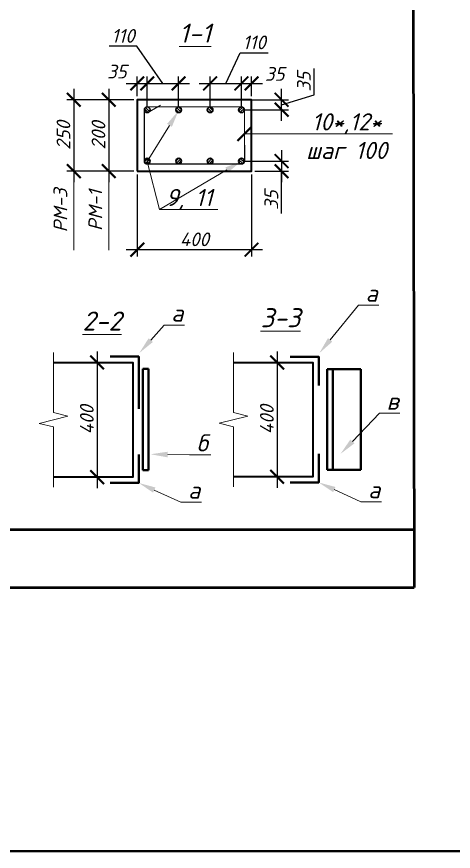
# Model space of a CAD drawing. Header units: millimetres. Extents: x -82276 to 69119, y 30132 to 86759.
# Drawn here: x -37007 to -31044, y 30132 to 41528 of the extents above; entities that cross this region are included whole.
import ezdxf
from ezdxf import colors
from ezdxf.entities.mleader import LeaderData, LeaderLine
from ezdxf.math import Vec2, Vec3

# ---------------------------------------------------------------- set-up
doc = ezdxf.new("R2010")
doc.units = ezdxf.units.MM
doc.header["$MEASUREMENT"] = 0
doc.layers.get('0').update_dxf_attribs({"lineweight": 5})
for name, color, linetype, lineweight in [('#ME', 7, 'Continuous', 40), ('#Арматура', 152, 'Continuous', 30), ('#Выноски', 150, 'Continuous', 15), ('#Рамка', 7, 'Continuous', 50), ('#стены наруж', 12, 'Continuous', 35), ('k_ Каркасы', 66, 'Continuous', 0), ('размеры', 7, 'Continuous', 5), ('стены наруж_Ном._пера__97', 7, 'Continuous', 5)]:
    doc.layers.add(name, color=color, linetype=linetype, lineweight=lineweight)
doc.styles.add('STEP PR', font='isocpeui.ttf')
doc.dimstyles.new('SPDS', dxfattribs={"dimscale": 50, "dimtxt": 2.5, "dimasz": 2.5, "dimexe": 1.25, "dimexo": 0.625, "dimtad": 1, "dimdec": 0, "dimrnd": 0.001, "dimtxsty": 'STEP PR', "dimblk": 'ARCHTICK', "dimcen": 2.5, "dimdle": 2, "dimclrd": 256, "dimclre": 256, "dimclrt": 7, "dimadec": 0, "dimazin": 2, "dimtfac": 0.75, "dimtdec": 0, "dimtmove": 1, "dimatfit": 3, "dimfxl": 1, "dimtolj": 1, "dimarcsym": 1})

# ---------------------------------------------------------------- blocks, each defined once
blk = doc.blocks.new('*U300')
at = {"layer": '#Арматура', "lineweight": 0}
h = blk.add_hatch(dxfattribs=at)
h.set_pattern_fill('ANSI31', scale=2)
h.set_pattern_definition([(45, (2e-15, 0), (-4.4901, 4.4901), [])])
edge = h.paths.add_edge_path()
edge.add_arc((0, 10), 10, 0, 360)
blk.add_circle((0, 10), 10)
blk = doc.blocks.new('_ArchTick')
at = {"color": 0, "linetype": 'ByBlock', "const_width": 0.15}
blk.add_lwpolyline([(-0.5, -0.5), (0.5, 0.5)], dxfattribs=at)
blk = doc.blocks.new('*D318')
at = {"layer": 'Defpoints', "color": 0, "transparency": 16777216}
for p in [(-35360, 39419), (-33800, 39419), (-33800, 38347)]:
    blk.add_point(p, dxfattribs=at)
at = {"layer": 'размеры', "lineweight": -2, "transparency": 16777216}
for p, q in [((-35360, 39372), (-35360, 38254)), ((-33800, 39372), (-33800, 38254)), ((-35510, 38347), (-33650, 38347))]:
    blk.add_line(p, q, dxfattribs=at)
at = {"layer": 'размеры', "lineweight": -2, "transparency": 16777216, "xscale": 187.5, "yscale": 187.5, "zscale": 187.5, "rotation": 180}
blk.add_blockref('_ArchTick', (-35360, 38347), dxfattribs=at)
at = {"layer": 'размеры', "lineweight": -2, "transparency": 16777216, "xscale": 187.5, "yscale": 187.5, "zscale": 187.5}
blk.add_blockref('_ArchTick', (-33800, 38347), dxfattribs=at)
at = {"layer": 'размеры', "color": 7, "transparency": 16777216, "insert": (-34580, 38488), "char_height": 187.5, "attachment_point": 5, "style": 'STEP PR'}
blk.add_mtext('\\A1;400', dxfattribs=at)
blk = doc.blocks.new('*D319')
at = {"layer": 'Defpoints', "color": 0, "transparency": 16777216}
for p in [(-35360, 40394), (-35750, 39419), (-35360, 39419)]:
    blk.add_point(p, dxfattribs=at)
at = {"layer": 'размеры', "lineweight": -2, "transparency": 16777216}
for p, q in [((-35750, 40544), (-35750, 39269)), ((-35407, 40394), (-35843, 40394)), ((-35407, 39419), (-35843, 39419))]:
    blk.add_line(p, q, dxfattribs=at)
at = {"layer": 'размеры', "lineweight": -2, "transparency": 16777216, "xscale": 187.5, "yscale": 187.5, "zscale": 187.5}
for p, rotation in [((-35750, 40394), 90), ((-35750, 39419), 270)]:
    blk.add_blockref('_ArchTick', p, dxfattribs=dict(at, rotation=rotation))
at = {"layer": 'размеры', "color": 7, "transparency": 16777216, "insert": (-35890, 39907), "char_height": 187.5, "attachment_point": 5, "rotation": 90, "style": 'STEP PR'}
blk.add_mtext('\\A1;200', dxfattribs=at)
blk = doc.blocks.new('*D320')
at = {"layer": 'Defpoints', "color": 0, "transparency": 16777216}
for p in [(-33937, 40394), (-33389, 40394), (-33937, 40258)]:
    blk.add_point(p, dxfattribs=at)
at = {"layer": 'размеры', "lineweight": -2, "transparency": 16777216}
for p, q in [((-32944, 40460), (-32944, 40821)), ((-33389, 40108), (-33389, 40544)), ((-33389, 40326), (-32944, 40460)), ((-33890, 40394), (-33295, 40394)), ((-33890, 40258), (-33295, 40258))]:
    blk.add_line(p, q, dxfattribs=at)
at = {"layer": 'размеры', "lineweight": -2, "transparency": 16777216, "xscale": 187.5, "yscale": 187.5, "zscale": 187.5}
for p, rotation in [((-33389, 40394), 90), ((-33389, 40258), 270)]:
    blk.add_blockref('_ArchTick', p, dxfattribs=dict(at, rotation=rotation))
at = {"layer": 'размеры', "color": 7, "transparency": 16777216, "insert": (-33084, 40640), "char_height": 187.5, "attachment_point": 5, "rotation": 90, "style": 'STEP PR'}
blk.add_mtext('\\A1;35', dxfattribs=at)
blk = doc.blocks.new('*D321')
at = {"layer": 'Defpoints', "color": 0, "transparency": 16777216}
for p in [(-33937, 39556), (-33800, 39419), (-33389, 39419)]:
    blk.add_point(p, dxfattribs=at)
at = {"layer": 'размеры', "lineweight": -2, "transparency": 16777216}
for p, q in [((-33389, 39706), (-33389, 39269)), ((-33890, 39556), (-33295, 39556)), ((-33753, 39419), (-33295, 39419)), ((-33389, 38842), (-33389, 39419))]:
    blk.add_line(p, q, dxfattribs=at)
at = {"layer": 'размеры', "lineweight": -2, "transparency": 16777216, "xscale": 187.5, "yscale": 187.5, "zscale": 187.5}
for p, rotation in [((-33389, 39556), 90), ((-33389, 39419), 270)]:
    blk.add_blockref('_ArchTick', p, dxfattribs=dict(at, rotation=rotation))
at = {"layer": 'размеры', "color": 7, "transparency": 16777216, "insert": (-33529, 39023), "char_height": 187.5, "attachment_point": 5, "rotation": 90, "style": 'STEP PR'}
blk.add_mtext('\\A1;35', dxfattribs=at)
blk = doc.blocks.new('*D322')
at = {"layer": 'Defpoints', "color": 0, "transparency": 16777216}
for p in [(-35224, 40617), (-35360, 40394), (-35224, 40258)]:
    blk.add_point(p, dxfattribs=at)
at = {"layer": 'размеры', "lineweight": -2, "transparency": 16777216}
for p, q in [((-35360, 40441), (-35360, 40711)), ((-35224, 40305), (-35224, 40711)), ((-35510, 40617), (-35074, 40617))]:
    blk.add_line(p, q, dxfattribs=at)
at = {"layer": 'размеры', "lineweight": -2, "transparency": 16777216, "xscale": 187.5, "yscale": 187.5, "zscale": 187.5, "rotation": 180}
blk.add_blockref('_ArchTick', (-35360, 40617), dxfattribs=at)
at = {"layer": 'размеры', "lineweight": -2, "transparency": 16777216, "xscale": 187.5, "yscale": 187.5, "zscale": 187.5}
blk.add_blockref('_ArchTick', (-35224, 40617), dxfattribs=at)
at = {"layer": 'размеры', "color": 7, "transparency": 16777216, "insert": (-35639, 40778), "char_height": 187.5, "attachment_point": 5, "style": 'STEP PR'}
blk.add_mtext('\\A1;35', dxfattribs=at)
blk = doc.blocks.new('*D323')
at = {"layer": 'Defpoints', "color": 0, "transparency": 16777216}
for p in [(-34795, 40617), (-35224, 40258), (-34795, 40258)]:
    blk.add_point(p, dxfattribs=at)
at = {"layer": 'размеры', "lineweight": -2, "transparency": 16777216}
for p, q in [((-35364, 41125), (-35744, 41125)), ((-35009, 40617), (-35364, 41125)), ((-35224, 40305), (-35224, 40711)), ((-34795, 40305), (-34795, 40711)), ((-35374, 40617), (-34645, 40617))]:
    blk.add_line(p, q, dxfattribs=at)
at = {"layer": 'размеры', "lineweight": -2, "transparency": 16777216, "xscale": 187.5, "yscale": 187.5, "zscale": 187.5, "rotation": 180}
blk.add_blockref('_ArchTick', (-35224, 40617), dxfattribs=at)
at = {"layer": 'размеры', "lineweight": -2, "transparency": 16777216, "xscale": 187.5, "yscale": 187.5, "zscale": 187.5}
blk.add_blockref('_ArchTick', (-34795, 40617), dxfattribs=at)
at = {"layer": 'размеры', "color": 7, "transparency": 16777216, "insert": (-35554, 41266), "char_height": 187.5, "attachment_point": 5, "style": 'STEP PR'}
blk.add_mtext('\\A1;110', dxfattribs=at)
blk = doc.blocks.new('*D324')
at = {"layer": 'Defpoints', "color": 0, "transparency": 16777216}
for p in [(-33937, 40617), (-34366, 40258), (-33937, 40258)]:
    blk.add_point(p, dxfattribs=at)
at = {"layer": 'размеры', "lineweight": -2, "transparency": 16777216}
for p, q in [((-34151, 40617), (-33953, 41036)), ((-33953, 41036), (-33573, 41036)), ((-34366, 40305), (-34366, 40711)), ((-33937, 40305), (-33937, 40711)), ((-34516, 40617), (-33787, 40617))]:
    blk.add_line(p, q, dxfattribs=at)
at = {"layer": 'размеры', "lineweight": -2, "transparency": 16777216, "xscale": 187.5, "yscale": 187.5, "zscale": 187.5, "rotation": 180}
blk.add_blockref('_ArchTick', (-34366, 40617), dxfattribs=at)
at = {"layer": 'размеры', "lineweight": -2, "transparency": 16777216, "xscale": 187.5, "yscale": 187.5, "zscale": 187.5}
blk.add_blockref('_ArchTick', (-33937, 40617), dxfattribs=at)
at = {"layer": 'размеры', "color": 7, "transparency": 16777216, "insert": (-33763, 41177), "char_height": 187.5, "attachment_point": 5, "style": 'STEP PR'}
blk.add_mtext('\\A1;110', dxfattribs=at)
blk = doc.blocks.new('*D325')
at = {"layer": 'Defpoints', "color": 0, "transparency": 16777216}
for p in [(-33800, 40617), (-33800, 40394), (-33937, 40258)]:
    blk.add_point(p, dxfattribs=at)
at = {"layer": 'размеры', "lineweight": -2, "transparency": 16777216}
for p, q in [((-33937, 40305), (-33937, 40711)), ((-33800, 40441), (-33800, 40711)), ((-34087, 40617), (-33650, 40617))]:
    blk.add_line(p, q, dxfattribs=at)
at = {"layer": 'размеры', "lineweight": -2, "transparency": 16777216, "xscale": 187.5, "yscale": 187.5, "zscale": 187.5, "rotation": 180}
blk.add_blockref('_ArchTick', (-33937, 40617), dxfattribs=at)
at = {"layer": 'размеры', "lineweight": -2, "transparency": 16777216, "xscale": 187.5, "yscale": 187.5, "zscale": 187.5}
blk.add_blockref('_ArchTick', (-33800, 40617), dxfattribs=at)
at = {"layer": 'размеры', "color": 7, "transparency": 16777216, "insert": (-33483, 40746), "char_height": 187.5, "attachment_point": 5, "style": 'STEP PR'}
blk.add_mtext('\\A1;35', dxfattribs=at)
blk = doc.blocks.new('*U305')
at = {"color": 0, "linetype": 'ByBlock', "lineweight": -2}
for p, q in [((5.25, 0), (5.5625, 1.25)), ((5.5625, 1.25), (6.1875, -1.25)), ((5.25, 0), (0, 0)), ((6.1875, -1.25), (6.5, 0)), ((11.75, 0), (6.5, 0))]:
    blk.add_line(p, q, dxfattribs=at)
blk = doc.blocks.new('*D314')
at = {"layer": 'Defpoints', "color": 0, "transparency": 16777216}
for p in [(-35790, 40394), (-36227, 39419), (-35790, 39419)]:
    blk.add_point(p, dxfattribs=at)
at = {"layer": 'размеры', "lineweight": -2, "transparency": 16777216}
for p, q in [((-36227, 40544), (-36227, 39269)), ((-35837, 40394), (-36321, 40394)), ((-35837, 39419), (-36321, 39419))]:
    blk.add_line(p, q, dxfattribs=at)
at = {"layer": 'размеры', "lineweight": -2, "transparency": 16777216, "xscale": 187.5, "yscale": 187.5, "zscale": 187.5}
for p, rotation in [((-36227, 40394), 90), ((-36227, 39419), 270)]:
    blk.add_blockref('_ArchTick', p, dxfattribs=dict(at, rotation=rotation))
at = {"layer": 'размеры', "color": 7, "transparency": 16777216, "insert": (-36368, 39907), "char_height": 187.5, "attachment_point": 5, "rotation": 90, "style": 'STEP PR'}
blk.add_mtext('\\A1;250', dxfattribs=at)
blk = doc.blocks.new('*D326')
at = {"layer": 'Defpoints', "color": 0, "transparency": 16777216}
for p in [(-32960, 36806), (-33450, 35246), (-32960, 35246)]:
    blk.add_point(p, dxfattribs=at)
at = {"layer": 'размеры', "lineweight": -2, "transparency": 16777216}
for p, q in [((-33450, 36956), (-33450, 35096)), ((-33007, 36806), (-33544, 36806)), ((-33007, 35246), (-33544, 35246))]:
    blk.add_line(p, q, dxfattribs=at)
at = {"layer": 'размеры', "lineweight": -2, "transparency": 16777216, "xscale": 187.5, "yscale": 187.5, "zscale": 187.5}
for p, rotation in [((-33450, 36806), 90), ((-33450, 35246), 270)]:
    blk.add_blockref('_ArchTick', p, dxfattribs=dict(at, rotation=rotation))
at = {"layer": 'размеры', "color": 7, "transparency": 16777216, "insert": (-33590, 36026), "char_height": 187.5, "attachment_point": 5, "rotation": 90, "style": 'STEP PR'}
blk.add_mtext('\\A1;400', dxfattribs=at)
blk = doc.blocks.new('*U340')
at = {"color": 0, "linetype": 'ByBlock', "lineweight": -2}
for p, q in [((5.278, 0), (5.59, 1.25)), ((5.59, 1.25), (6.215, -1.25)), ((5.278, 0), (0, 0)), ((6.215, -1.25), (6.528, 0)), ((11.805, 0), (6.528, 0))]:
    blk.add_line(p, q, dxfattribs=at)
blk = doc.blocks.new('*D339')
at = {"layer": 'Defpoints', "color": 0, "transparency": 16777216}
for p in [(-35419, 36808), (-35908, 35240), (-35419, 35240)]:
    blk.add_point(p, dxfattribs=at)
at = {"layer": 'размеры', "lineweight": -2, "transparency": 16777216}
for p, q in [((-35908, 36958), (-35908, 35090)), ((-35466, 36808), (-36002, 36808)), ((-35466, 35240), (-36002, 35240))]:
    blk.add_line(p, q, dxfattribs=at)
at = {"layer": 'размеры', "lineweight": -2, "transparency": 16777216, "xscale": 187.5, "yscale": 187.5, "zscale": 187.5}
for p, rotation in [((-35908, 36808), 90), ((-35908, 35240), 270)]:
    blk.add_blockref('_ArchTick', p, dxfattribs=dict(at, rotation=rotation))
at = {"layer": 'размеры', "color": 7, "transparency": 16777216, "insert": (-36049, 36024), "char_height": 187.5, "attachment_point": 5, "rotation": 90, "style": 'STEP PR'}
blk.add_mtext('\\A1;400', dxfattribs=at)

msp = doc.modelspace()

# ---------------------------------------------------------------- linework, layer by layer
at = {"layer": '#ME'}
for points in [[(-35730.8, 36886.4), (-35340.8, 36886.4), (-35340.8, 36175.3)], [(-33272.2, 36884.3), (-32882.2, 36884.3), (-32882.2, 36494.3)], [(-35285.2, 36718.2), (-35285.2, 35334.8)], [(-35285.2, 36718.2), (-35205.1, 36718.2)], [(-35205.1, 36718.2), (-35205.1, 35334.8)], [(-32767.3, 36716), (-32767.3, 35341.3)], [(-32767.3, 36716), (-32305.7, 36716)], [(-32687.3, 36716), (-32687.3, 35341.3)], [(-32305.7, 36716), (-32305.7, 35341.3)], [(-33272.2, 35168.3), (-32882.2, 35168.3), (-32882.2, 35558.3)], [(-35730.8, 35161.8), (-35340.8, 35161.8), (-35340.8, 35551.8)], [(-35285.2, 35334.8), (-35205.1, 35334.8)], [(-32767.3, 35341.3), (-32305.7, 35341.3)]]:
    msp.add_lwpolyline(points, dxfattribs=at)
at = {"layer": '#Рамка', "linetype": 'Continuous', "ltscale": 100}
for p, q in [((-31600.5, 48119.8), (-31576.7, 33734.2)), ((-44576.7, 34527.7), (-31576.7, 34527.7)), ((-44576.7, 33734.2), (-31576.7, 33734.2))]:
    msp.add_line(p, q, dxfattribs=at)
at = {"layer": '#стены наруж'}
msp.add_lwpolyline([(-35360.1, 39419.2), (-33800.1, 39419.2), (-33800.1, 40394.2), (-35360.1, 40394.2)], close=True, dxfattribs=at)
for points in [[(-36503.1, 36808.4), (-35418.8, 36808.4), (-35418.8, 35239.8), (-36503.1, 35239.8)], [(-34044.4, 36806.3), (-32960.2, 36806.3), (-32960.2, 35246.3), (-34044.4, 35246.3)]]:
    msp.add_lwpolyline(points, dxfattribs=at)
at = {"layer": 'k_ Каркасы', "const_width": 15.6}
msp.add_lwpolyline([(-35264.6, 40257.7), (-35262.6, 39555.7, 0.4142136), (-35223.6, 39516.7), (-33932.6, 39516.7, 0.4142136), (-33893.6, 39555.7), (-33895.6, 40257.7, 0.4142136), (-33934.6, 40296.7), (-35225.6, 40296.7, 0.4142136), (-35264.6, 40257.7, 0.4142136), (-35225.6, 40218.7, 0.0984914), (-35210.7, 40221.7), (-35041.8, 40319.2)], format="xyb", dxfattribs=at)
at = {"layer": 'размеры'}
for points in [[(-36227.3, 38339.5), (-36227.3, 39269.2)], [(-35749.7, 38339.5), (-35749.7, 39269.2)]]:
    msp.add_lwpolyline(points, dxfattribs=at)
at = {"layer": 'стены наруж_Ном._пера__97', "color": 3, "lineweight": 40}
msp.add_lwpolyline([(-82275.7, 86759), (55717.2, 86759), (55717.2, 30132.2), (-82275.7, 30132.2)], close=True, dxfattribs=at)

# ---------------------------------------------------------------- block references
at = {"layer": '#Арматура', "yscale": 3.9, "zscale": 3.9, "rotation": 180}
for p, xscale in [((-35223.6, 40296.7), -3.9), ((-34794.6, 40296.7), -3.9), ((-34365.6, 40296.7), -3.9), ((-33936.6, 40296.7), 3.9)]:
    msp.add_blockref('*U300', p, dxfattribs=dict(at, xscale=xscale))
at = {"layer": '#Арматура', "yscale": 3.9, "zscale": 3.9}
for p, xscale in [((-35223.6, 39516.7), 3.9), ((-34794.6, 39516.7), 3.9), ((-34365.6, 39516.7), 3.9), ((-33936.6, 39516.7), -3.9)]:
    msp.add_blockref('*U300', p, dxfattribs=dict(at, xscale=xscale))
at = {"xscale": 156, "yscale": 156, "zscale": 156, "rotation": 90}
for name, p in [('*U340', (-36503.1, 35103.3)), ('*U305', (-34044.4, 35109.8))]:
    msp.add_blockref(name, p, dxfattribs=at)

# ---------------------------------------------------------------- texts
at = {"layer": 'размеры', "color": 7, "char_height": 260, "width": 596.527, "attachment_point": 5, "style": 'STEP PR'}
for s, insert in [('\\A1;{\\L1-1}', (-34570, 41303.4)), ('\\A1;{\\L2-2}', (-35841.5, 37372.3)), ('\\A1;{\\L3-3}', (-33403.3, 37417.7))]:
    msp.add_mtext(s, dxfattribs=dict(at, insert=insert))
at = {"layer": 'размеры', "color": 1, "insert": (-36410.1, 38882.4), "char_height": 187.5, "width": 1174.01, "attachment_point": 5, "rotation": 90, "style": 'STEP PR'}
msp.add_mtext('\\A1;{\\C256;РМ-3}', dxfattribs=at)
at = {"layer": 'размеры', "color": 7, "insert": (-35932.5, 38882.4), "char_height": 187.5, "width": 1174.01, "attachment_point": 5, "rotation": 90, "style": 'STEP PR'}
msp.add_mtext('\\A1;РМ-1', dxfattribs=at)

# ---------------------------------------------------------------- dimensions: what is measured, and where the dimension line sits
at = {"layer": 'размеры'}
for base, p1, p2, picture, middle in [((-34794.6, 40617.2), (-35223.6, 40257.7), (-34794.6, 40257.7), '*D323', (-35410.9, 41125)), ((-33936.6, 40617.2), (-34365.6, 40257.7), (-33936.6, 40257.7), '*D324', (-33906.1, 41036.1)), ((-35223.6, 40617.2), (-35360.1, 40394.2), (-35223.6, 40257.7), '*D322', (-35638.5, 40637.1)), ((-33800.1, 40617.2), (-33936.6, 40257.7), (-33800.1, 40394.2), '*D325', (-33483.2, 40605.3))]:
    dim = msp.add_linear_dim(base=base, p1=p1, p2=p2, dimstyle='SPDS', override={"dimscale": 75, "dimlfac": 0.25641}, dxfattribs=at)
    dim.commit()
    dim.dimension.update_dxf_attribs({"geometry": picture, "text_midpoint": middle, "dimtype": 160})
dim = msp.add_linear_dim(base=(-33388.8, 40394.2), p1=(-33936.6, 40257.7), p2=(-33936.6, 40394.2), angle=90, dimstyle='SPDS', override={"dimscale": 75, "dimlfac": 0.25641}, dxfattribs=at)
dim.commit()
dim.dimension.update_dxf_attribs({"geometry": '*D320', "text_midpoint": (-33084.2, 40506.4)})
for base, p1, p2, text, override, picture, middle in [((-36227.3, 39419.2), (-35790.5, 40394.2), (-35790.5, 39419.2), '250', {"dimscale": 75, "dimlfac": 0.25641}, '*D314', (-36367.9, 39906.7)), ((-35749.7, 39419.2), (-35360.1, 40394.2), (-35360.1, 39419.2), '200', {"dimscale": 75, "dimlfac": 0.25641}, '*D319', (-35890.3, 39906.7)), ((-35908.4, 35239.8), (-35418.8, 36808.4), (-35418.8, 35239.8), '400', {"dimscale": 75, "dimlfac": 0.333333}, '*D339', (-36049.1, 36024.1)), ((-33449.8, 35246.3), (-32960.2, 36806.3), (-32960.2, 35246.3), '400', {"dimscale": 75, "dimlfac": 0.333333}, '*D326', (-33590.4, 36026.3))]:
    dim = msp.add_linear_dim(base=base, p1=p1, p2=p2, angle=90, text=text, dimstyle='SPDS', override=override, dxfattribs=at)
    dim.commit()
    dim.dimension.update_dxf_attribs({"geometry": picture, "text_midpoint": middle})
dim = msp.add_linear_dim(base=(-33388.8, 39419.2), p1=(-33936.6, 39555.7), p2=(-33800.1, 39419.2), angle=90, dimstyle='SPDS', override={"dimscale": 75, "dimlfac": 0.25641}, dxfattribs=at)
dim.commit()
dim.dimension.update_dxf_attribs({"geometry": '*D321', "text_midpoint": (-33363.5, 39023.1), "dimtype": 160})
dim = msp.add_linear_dim(base=(-33800.1, 38347.5), p1=(-35360.1, 39419.2), p2=(-33800.1, 39419.2), dimstyle='SPDS', override={"dimscale": 75, "dimlfac": 0.25641}, dxfattribs=at)
dim.commit()
dim.dimension.update_dxf_attribs({"geometry": '*D318', "text_midpoint": (-34580.1, 38488.1)})

# ---------------------------------------------------------------- leaders
at = {"layer": '#Выноски'}
ml = msp.add_multileader_mtext('Standard', dxfattribs=at)
ml.set_content('\\A1;9, 11', color=256, style='STEP PR')
ml.set_leader_properties(color=256, linetype='ByLayer', lineweight=-1)
ml.build(insert=Vec2(0, 0))
ml.multileader.update_dxf_attribs({"text_left_attachment_type": 6, "text_right_attachment_type": 6, "dogleg_length": 0, "arrow_head_size": 234, "scale": 0.75})
ctx = ml.context
ctx.base_point, ctx.scale, ctx.char_height, ctx.arrow_head_size, ctx.landing_gap_size, ctx.plane_origin = Vec3(-35055.1, 38895.2), 0.75, 234, 234, 97.5, Vec3(-28294.6, 19056.2)
ctx.left_attachment, ctx.right_attachment, ctx.text_align_type = 6, 6, 2
notes = []
notes.append((ctx, [(0, (1, 1, 0), (-35055.1, 38895.2), (1, 0), 0, [(1, [(-33936.6, 39555.7)], 0, []), (2, [(-34797.1, 40243.5), (-35224.3, 39551.9)], 0, [])])]))
ctx.mtext.insert, ctx.mtext.rotation, ctx.mtext.alignment, ctx.mtext.flow_direction = Vec3(-34332.9, 39176), 6.2831853, 3, 5
ml = msp.add_multileader_mtext('Standard', dxfattribs=at)
ml.set_content('\\A1;10*,12* \\Pшаг 100', color=256, style='STEP PR')
ml.set_leader_properties(color=256, linetype='ByLayer', lineweight=-1)
ml.set_arrow_properties(name='ARCHTICK')
ml.build(insert=Vec2(0, 0))
ml.multileader.update_dxf_attribs({"text_left_attachment_type": 6, "text_right_attachment_type": 6, "dogleg_length": 0, "arrow_head_size": 195, "scale": 0.5})
ctx = ml.context
ctx.base_point, ctx.scale, ctx.char_height, ctx.arrow_head_size, ctx.landing_gap_size, ctx.plane_origin = Vec3(-33165.4, 39928.3), 0.5, 234, 195, 81.2, Vec3(-30288.8, 33771.3)
ctx.left_attachment, ctx.right_attachment, ctx.text_align_type = 6, 6, 1
notes.append((ctx, [(0, (1, 1, 0), (-33165.4, 39928.3), (1, 0), 0, [(1, [(-33894.6, 39928.4)], 0, [])])]))
ctx.mtext.insert, ctx.mtext.rotation, ctx.mtext.width, ctx.mtext.alignment, ctx.mtext.flow_direction = Vec3(-32500.3, 40209.1), 6.2831853, 2809.913, 2, 5
ml = msp.add_multileader_mtext('Standard', dxfattribs=at)
ml.set_content('\\A1;a', color=256, style='STEP PR')
ml.set_leader_properties(color=256, linetype='ByLayer', lineweight=-1)
ml.build(insert=Vec2(0, 0))
ml.multileader.update_dxf_attribs({"text_left_attachment_type": 6, "text_right_attachment_type": 6, "dogleg_length": 0, "arrow_head_size": 234, "scale": 0.75})
ctx = ml.context
ctx.base_point, ctx.scale, ctx.char_height, ctx.arrow_head_size, ctx.landing_gap_size, ctx.plane_origin = Vec3(-32340, 37588.1), 0.75, 234, 234, 97.5, Vec3(-22953.3, 16312.1)
ctx.left_attachment, ctx.right_attachment = 6, 6
notes.append((ctx, [(0, (1, 1, 0), (-32340, 37588.1), (1, 0), 0, [(0, [(-32873.4, 36933.8)], 0, [])])]))
ctx.mtext.insert, ctx.mtext.rotation, ctx.mtext.flow_direction = Vec3(-32242.5, 37868.9), 6.2831853, 5
ml = msp.add_multileader_mtext('Standard', dxfattribs=at)
ml.set_content('\\A1;a', color=256, style='STEP PR')
ml.set_leader_properties(color=256, linetype='ByLayer', lineweight=-1)
ml.build(insert=Vec2(0, 0))
ml.multileader.update_dxf_attribs({"text_left_attachment_type": 6, "text_right_attachment_type": 6, "dogleg_length": 0, "arrow_head_size": 234, "scale": 0.75})
ctx = ml.context
ctx.base_point, ctx.scale, ctx.char_height, ctx.arrow_head_size, ctx.landing_gap_size, ctx.plane_origin = Vec3(-34993.6, 37317.6), 0.75, 234, 234, 97.5, Vec3(-25411.9, 15993.2)
ctx.left_attachment, ctx.right_attachment = 6, 6
notes.append((ctx, [(0, (1, 1, 0), (-34993.6, 37317.6), (1, 0), 0, [(0, [(-35332, 36936)], 0, [])])]))
ctx.mtext.insert, ctx.mtext.rotation, ctx.mtext.flow_direction = Vec3(-34896.1, 37598.4), 6.2831853, 5
ml = msp.add_multileader_mtext('Standard', dxfattribs=at)
ml.set_content('\\A1;в', color=256, style='STEP PR')
ml.set_leader_properties(color=256, linetype='ByLayer', lineweight=-1)
ml.build(insert=Vec2(0, 0))
ml.multileader.update_dxf_attribs({"text_left_attachment_type": 6, "text_right_attachment_type": 6, "dogleg_length": 0, "arrow_head_size": 234, "scale": 0.75})
ctx = ml.context
ctx.base_point, ctx.scale, ctx.char_height, ctx.arrow_head_size, ctx.landing_gap_size, ctx.plane_origin = Vec3(-32052.5, 36114.8), 0.75, 234, 234, 97.5, Vec3(-22498.7, 14938.1)
ctx.left_attachment, ctx.right_attachment = 6, 6
notes.append((ctx, [(0, (1, 1, 0), (-32052.5, 36114.8), (1, 0), 0, [(0, [(-32583.2, 35559.8)], 0, [])])]))
ctx.mtext.insert, ctx.mtext.rotation, ctx.mtext.flow_direction = Vec3(-31955, 36395.6), 6.2831853, 5
ml = msp.add_multileader_mtext('Standard', dxfattribs=at)
ml.set_content('\\A1;б', color=256, style='STEP PR')
ml.set_leader_properties(color=256, linetype='ByLayer', lineweight=-1)
ml.build(insert=Vec2(0, 0))
ml.multileader.update_dxf_attribs({"text_left_attachment_type": 6, "text_right_attachment_type": 6, "dogleg_length": 0, "arrow_head_size": 234, "scale": 0.75})
ctx = ml.context
ctx.base_point, ctx.scale, ctx.char_height, ctx.arrow_head_size, ctx.landing_gap_size, ctx.plane_origin = Vec3(-34648.1, 35545.2), 0.75, 234, 234, 97.5, Vec3(-25094.3, 14619.2)
ctx.left_attachment, ctx.right_attachment = 6, 6
notes.append((ctx, [(0, (1, 1, 0), (-34648.1, 35545.2), (1, 0), 0, [(0, [(-35178.8, 35553.4)], 0, [])])]))
ctx.mtext.insert, ctx.mtext.rotation, ctx.mtext.flow_direction = Vec3(-34550.6, 35826), 6.2831853, 5
ml = msp.add_multileader_mtext('Standard', dxfattribs=at)
ml.set_content('\\A1;a', color=256, style='STEP PR')
ml.set_leader_properties(color=256, linetype='ByLayer', lineweight=-1)
ml.build(insert=Vec2(0, 0))
ml.multileader.update_dxf_attribs({"text_left_attachment_type": 6, "text_right_attachment_type": 6, "dogleg_length": 0, "arrow_head_size": 234, "scale": 0.75})
ctx = ml.context
ctx.base_point, ctx.scale, ctx.char_height, ctx.arrow_head_size, ctx.landing_gap_size, ctx.plane_origin = Vec3(-34763.2, 34899.6), 0.75, 234, 234, 97.5, Vec3(-25593.7, 13593.8)
ctx.left_attachment, ctx.right_attachment = 6, 6
notes.append((ctx, [(0, (1, 1, 0), (-34763.2, 34899.6), (1, 0), 0, [(0, [(-35340.8, 35161.8)], 0, [])])]))
ctx.mtext.insert, ctx.mtext.rotation, ctx.mtext.flow_direction = Vec3(-34665.7, 35180.4), 6.2831853, 5
ml = msp.add_multileader_mtext('Standard', dxfattribs=at)
ml.set_content('\\A1;a', color=256, style='STEP PR')
ml.set_leader_properties(color=256, linetype='ByLayer', lineweight=-1)
ml.build(insert=Vec2(0, 0))
ml.multileader.update_dxf_attribs({"text_left_attachment_type": 6, "text_right_attachment_type": 6, "dogleg_length": 0, "arrow_head_size": 234, "scale": 0.75})
ctx = ml.context
ctx.base_point, ctx.scale, ctx.char_height, ctx.arrow_head_size, ctx.landing_gap_size, ctx.plane_origin = Vec3(-32304.6, 34906), 0.75, 234, 234, 97.5, Vec3(-23135.1, 13912.8)
ctx.left_attachment, ctx.right_attachment = 6, 6
notes.append((ctx, [(0, (1, 1, 0), (-32304.6, 34906), (1, 0), 0, [(0, [(-32882.2, 35168.3)], 0, [])])]))
ctx.mtext.insert, ctx.mtext.rotation, ctx.mtext.flow_direction = Vec3(-32207.1, 35186.8), 6.2831853, 5
for ctx, leaders in notes:
    for number, flags, end, landing, length, lines in leaders:
        leader = LeaderData()
        leader.index, (leader.has_last_leader_line, leader.has_dogleg_vector, leader.attachment_direction) = number, flags
        leader.last_leader_point, leader.dogleg_vector, leader.dogleg_length = Vec3(end), Vec3(landing), length
        for number, points, colour, breaks in lines:
            line = LeaderLine()
            line.index, line.vertices, line.color, line.breaks = number, Vec3.list(points), colors.encode_raw_color(colour), breaks
            leader.lines.append(line)
        ctx.leaders.append(leader)

doc.saveas('drawing.dxf')
